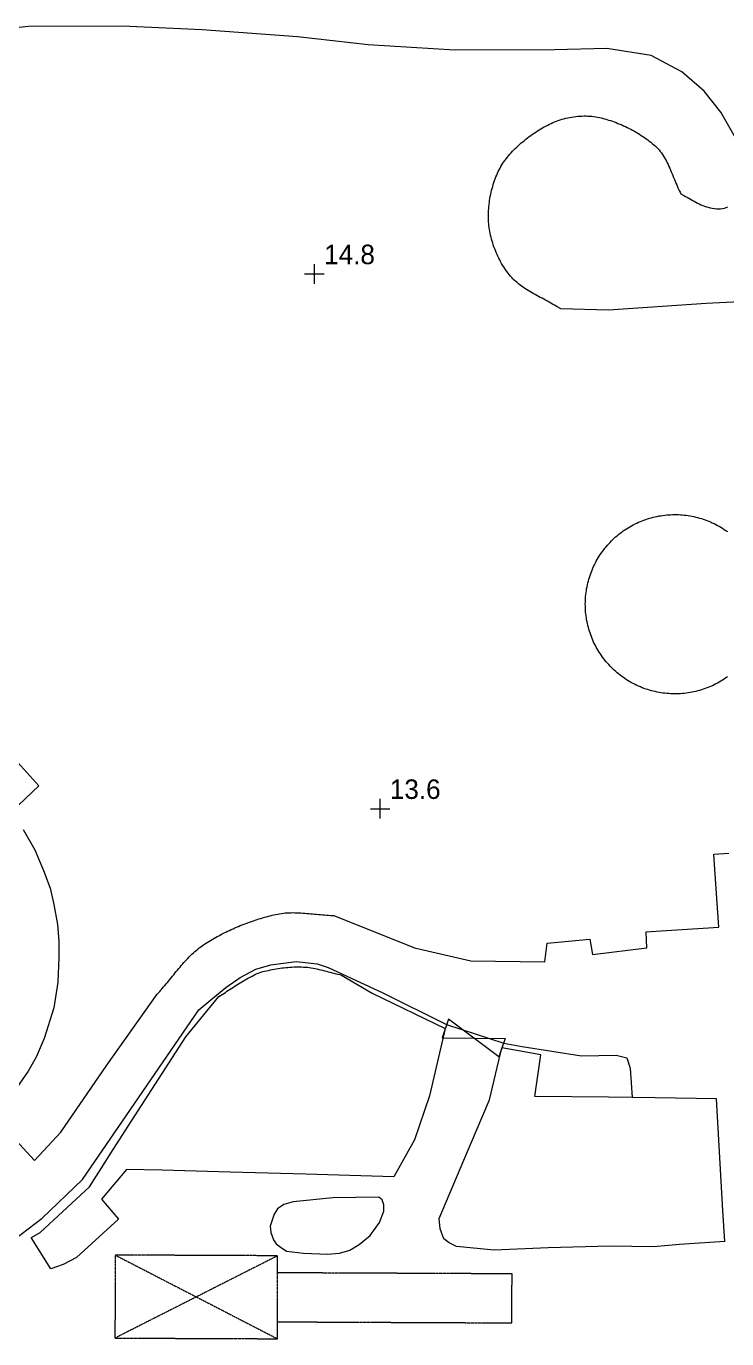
# Model space of a CAD drawing. Header units: millimetres. Extents: x 833924389 to 835767163, y 817400000 to 818811854.
# Drawn here: x 835550797 to 835586725, y 817721029 to 817788333 of the extents above; entities that cross this region are included whole.
import ezdxf

# ---------------------------------------------------------------- set-up
doc = ezdxf.new("R2010")
doc.units = ezdxf.units.MM
doc.header["$LTSCALE"] = 10
doc.header["$MEASUREMENT"] = 0
doc.linetypes.add('11SW4B$1$DGN Style 3', pattern=[2.349844, 1.67846, -0.671384])
doc.layers.add('01_Base_Plan', color=5, linetype='Continuous', lineweight=5)
doc.styles.add('11SW4B$0$Style-ENGINEERING', font='ENGINEERING.shx')

# ---------------------------------------------------------------- blocks, each defined once
blk = doc.blocks.new('11SW4B$0$SPOTHT')
at = {"layer": '01_Base_Plan', "linetype": 'Continuous', "lineweight": 13}
for p, q in [((-0.5, 0), (0.5, 0)), ((0, -0.5), (0, 0.5))]:
    blk.add_line(p, q, dxfattribs=at)

msp = doc.modelspace()

# ---------------------------------------------------------------- linework, layer by layer
at = {"layer": '01_Base_Plan', "linetype": '11SW4B$1$DGN Style 3'}
msp.add_line((835563681, 817721897), (835563689, 817724411), dxfattribs=at)
at = {"layer": '01_Base_Plan', "linetype": 'Continuous', "flags": 128}
for points in [[(835587721, 817781646), (835586427, 817783929), (835585558, 817785008), (835584419, 817785993), (835582851, 817786835), (835580578, 817787187), (835577888, 817787122), (835572775, 817787110), (835568339, 817787376), (835564702, 817787797), (835559817, 817788155), (835555731, 817788333), (835550891, 817788316), (835545130, 817787674)], [(835588773, 817774267), (835585670, 817774112), (835580665, 817773780), (835578213, 817773836), (835578059, 817773934), (835577972, 817773986), (835577885, 817774038), (835577796, 817774089), (835577707, 817774139), (835577617, 817774188), (835577526, 817774237), (835577436, 817774286), (835577345, 817774335), (835577254, 817774384), (835577163, 817774432), (835577072, 817774481), (835576981, 817774531), (835576891, 817774580), (835576802, 817774630), (835576713, 817774681), (835576626, 817774733), (835576539, 817774785), (835576454, 817774838), (835576370, 817774893), (835576287, 817774948), (835576206, 817775005), (835576126, 817775064), (835576049, 817775123), (835575974, 817775185), (835575900, 817775248), (835575829, 817775314), (835575761, 817775381), (835575695, 817775450), (835575632, 817775522), (835575571, 817775596), (835575511, 817775672), (835575452, 817775751), (835575395, 817775831), (835575339, 817775914), (835575284, 817775999), (835575231, 817776086), (835575179, 817776174), (835575128, 817776263), (835575080, 817776354), (835575032, 817776447), (835574987, 817776541), (835574943, 817776635), (835574901, 817776731), (835574861, 817776828), (835574822, 817776925), (835574786, 817777023), (835574751, 817777121), (835574719, 817777220), (835574688, 817777319), (835574660, 817777418), (835574634, 817777517), (835574610, 817777616), (835574588, 817777715), (835574569, 817777814), (835574552, 817777912), (835574538, 817778009), (835574526, 817778106), (835574516, 817778202), (835574509, 817778297), (835574504, 817778394), (835574501, 817778491), (835574500, 817778590), (835574501, 817778690), (835574504, 817778790), (835574510, 817778892), (835574516, 817778994), (835574525, 817779096), (835574536, 817779199), (835574549, 817779302), (835574564, 817779405), (835574580, 817779508), (835574599, 817779611), (835574619, 817779714), (835574642, 817779817), (835574666, 817779919), (835574692, 817780020), (835574720, 817780120), (835574749, 817780220), (835574781, 817780319), (835574814, 817780416), (835574849, 817780513), (835574886, 817780608), (835574925, 817780701), (835574965, 817780793), (835575007, 817780884), (835575051, 817780972), (835575097, 817781058), (835575144, 817781143), (835575193, 817781225), (835575244, 817781305), (835575298, 817781385), (835575354, 817781464), (835575412, 817781542), (835575473, 817781619), (835575536, 817781696), (835575601, 817781772), (835575668, 817781847), (835575736, 817781922), (835575807, 817781995), (835575879, 817782067), (835575953, 817782139), (835576029, 817782209), (835576105, 817782279), (835576184, 817782347), (835576263, 817782414), (835576344, 817782480), (835576425, 817782545), (835576508, 817782608), (835576591, 817782671), (835576676, 817782732), (835576761, 817782791), (835576846, 817782850), (835576932, 817782906), (835577019, 817782962), (835577105, 817783016), (835577192, 817783068), (835577280, 817783119), (835577367, 817783168), (835577454, 817783216), (835577541, 817783262), (835577628, 817783306), (835577714, 817783349), (835577802, 817783389), (835577893, 817783428), (835577985, 817783464), (835578080, 817783498), (835578176, 817783531), (835578274, 817783560), (835578373, 817783588), (835578474, 817783613), (835578575, 817783636), (835578678, 817783657), (835578781, 817783675), (835578884, 817783691), (835578988, 817783704), (835579092, 817783715), (835579196, 817783723), (835579300, 817783728), (835579403, 817783731), (835579506, 817783731), (835579608, 817783729), (835579709, 817783723), (835579809, 817783715), (835579908, 817783704), (835580005, 817783690), (835580101, 817783673), (835580194, 817783653), (835580288, 817783631), (835580383, 817783607), (835580477, 817783581), (835580572, 817783554), (835580668, 817783524), (835580764, 817783494), (835580859, 817783461), (835580955, 817783427), (835581051, 817783391), (835581146, 817783353), (835581242, 817783314), (835581337, 817783274), (835581431, 817783232), (835581526, 817783188), (835581619, 817783144), (835581712, 817783097), (835581805, 817783050), (835581896, 817783001), (835581987, 817782950), (835582077, 817782899), (835582166, 817782846), (835582253, 817782792), (835582340, 817782737), (835582425, 817782681), (835582509, 817782624), (835582591, 817782565), (835582672, 817782506), (835582752, 817782445), (835582829, 817782384), (835582905, 817782322), (835582979, 817782259), (835583051, 817782194), (835583121, 817782129), (835583188, 817782062), (835583252, 817781990), (835583313, 817781916), (835583371, 817781840), (835583427, 817781760), (835583480, 817781678), (835583531, 817781594), (835583580, 817781508), (835583627, 817781420), (835583673, 817781331), (835583717, 817781240), (835583760, 817781147), (835583801, 817781054), (835583842, 817780959), (835583882, 817780864), (835583922, 817780769), (835583961, 817780672), (835584000, 817780576), (835584039, 817780480), (835584078, 817780384), (835584118, 817780289), (835584158, 817780194), (835584199, 817780099), (835584241, 817780006), (835584284, 817779914), (835584328, 817779823), (835584374, 817779734), (835584517, 817779660), (835584605, 817779611), (835584693, 817779561), (835584781, 817779511), (835584869, 817779460), (835584958, 817779410), (835585046, 817779360), (835585135, 817779312), (835585224, 817779265), (835585313, 817779221), (835585403, 817779180), (835585494, 817779142), (835585586, 817779107), (835585679, 817779077), (835585775, 817779051), (835585876, 817779026), (835585981, 817779004), (835586089, 817778986), (835586197, 817778973), (835586305, 817778967), (835586411, 817778968), (835586512, 817778979), (835586607, 817779000), (835586694, 817779032), (835586773, 817779077)], [(835586763, 817754970), (835586681, 817754913), (835586598, 817754857), (835586514, 817754803), (835586429, 817754750), (835586342, 817754700), (835586255, 817754651), (835586167, 817754605), (835586077, 817754560), (835585987, 817754517), (835585895, 817754477), (835585803, 817754438), (835585710, 817754401), (835585616, 817754366), (835585522, 817754334), (835585427, 817754303), (835585331, 817754274), (835585234, 817754248), (835585137, 817754224), (835585040, 817754202), (835584942, 817754182), (835584844, 817754164), (835584745, 817754148), (835584646, 817754134), (835584546, 817754123), (835584447, 817754113), (835584347, 817754106), (835584247, 817754101), (835584147, 817754098), (835584047, 817754098), (835583947, 817754099), (835583847, 817754103), (835583748, 817754109), (835583648, 817754117), (835583548, 817754127), (835583449, 817754140), (835583350, 817754154), (835583252, 817754171), (835583153, 817754190), (835583056, 817754211), (835582958, 817754234), (835582862, 817754259), (835582765, 817754286), (835582670, 817754315), (835582575, 817754347), (835582481, 817754380), (835582387, 817754416), (835582294, 817754454), (835582203, 817754493), (835582112, 817754535), (835582022, 817754578), (835581933, 817754624), (835581845, 817754671), (835581758, 817754720), (835581672, 817754772), (835581587, 817754825), (835581503, 817754879), (835581421, 817754936), (835581340, 817754995), (835581260, 817755055), (835581181, 817755117), (835581104, 817755180), (835581029, 817755246), (835580954, 817755313), (835580881, 817755381), (835580810, 817755451), (835580740, 817755523), (835580672, 817755596), (835580605, 817755670), (835580541, 817755747), (835580477, 817755824), (835580416, 817755903), (835580356, 817755983), (835580298, 817756064), (835580241, 817756147), (835580187, 817756231), (835580134, 817756316), (835580083, 817756402), (835580034, 817756489), (835579987, 817756577), (835579942, 817756667), (835579899, 817756757), (835579858, 817756848), (835579819, 817756940), (835579782, 817757033), (835579746, 817757126), (835579713, 817757221), (835579682, 817757316), (835579653, 817757411), (835579626, 817757508), (835579602, 817757605), (835579579, 817757702), (835579559, 817757800), (835579540, 817757898), (835579524, 817757997), (835579510, 817758096), (835579498, 817758195), (835579488, 817758295), (835579480, 817758394), (835579475, 817758494), (835579472, 817758594), (835579471, 817758694), (835579472, 817758794), (835579475, 817758894), (835579480, 817758994), (835579488, 817759094), (835579498, 817759193), (835579510, 817759292), (835579524, 817759391), (835579540, 817759490), (835579558, 817759588), (835579579, 817759686), (835579601, 817759784), (835579626, 817759881), (835579653, 817759977), (835579682, 817760073), (835579713, 817760168), (835579746, 817760262), (835579781, 817760356), (835579818, 817760449), (835579857, 817760541), (835579898, 817760632), (835579942, 817760722), (835579987, 817760811), (835580034, 817760899), (835580082, 817760987), (835580133, 817761073), (835580186, 817761158), (835580240, 817761242), (835580297, 817761324), (835580355, 817761406), (835580415, 817761486), (835580476, 817761565), (835580539, 817761642), (835580604, 817761718), (835580671, 817761793), (835580739, 817761866), (835580809, 817761938), (835580880, 817762008), (835580953, 817762076), (835581027, 817762143), (835581103, 817762209), (835581180, 817762272), (835581259, 817762334), (835581338, 817762394), (835581420, 817762453), (835581502, 817762510), (835581585, 817762565), (835581670, 817762618), (835581756, 817762669), (835581843, 817762718), (835581931, 817762766), (835582020, 817762811), (835582110, 817762855), (835582201, 817762896), (835582293, 817762936), (835582386, 817762973), (835582479, 817763009), (835582573, 817763043), (835582668, 817763074), (835582764, 817763103), (835582860, 817763131), (835582957, 817763156), (835583054, 817763179), (835583152, 817763200), (835583250, 817763219), (835583349, 817763236), (835583447, 817763250), (835583547, 817763263), (835583646, 817763273), (835583746, 817763281), (835583846, 817763287), (835583946, 817763291), (835584046, 817763292), (835584146, 817763292), (835584246, 817763289), (835584345, 817763284), (835584445, 817763277), (835584545, 817763268), (835584644, 817763256), (835584743, 817763242), (835584842, 817763227), (835584940, 817763209), (835585038, 817763189), (835585136, 817763167), (835585233, 817763142), (835585329, 817763116), (835585425, 817763087), (835585520, 817763057), (835585615, 817763024), (835585709, 817762989), (835585802, 817762953), (835585894, 817762914), (835585985, 817762873), (835586076, 817762831), (835586165, 817762786), (835586254, 817762739), (835586341, 817762691), (835586427, 817762641), (835586513, 817762588), (835586597, 817762534), (835586680, 817762478), (835586761, 817762421)], [(835549896, 817751087), (835551446, 817749389), (835550034, 817748046)], [(835550631, 817747147), (835551230, 817746095), (835551682, 817745043), (835552027, 817744139), (835552215, 817743301), (835552393, 817742267), (835552476, 817741399), (835552474, 817740574), (835552416, 817739322), (835552217, 817737993), (835551713, 817736420), (835551300, 817735468), (835550904, 817734759), (835550310, 817733920)], [(835549106, 817732465), (835551222, 817730162), (835552563, 817731615), (835554923, 817735066), (835557507, 817738693), (835557575, 817738766), (835557643, 817738841), (835557710, 817738916), (835557776, 817738992), (835557842, 817739069), (835557907, 817739146), (835557972, 817739224), (835558037, 817739302), (835558102, 817739381), (835558166, 817739459), (835558230, 817739538), (835558295, 817739617), (835558359, 817739696), (835558423, 817739775), (835558488, 817739854), (835558552, 817739932), (835558617, 817740010), (835558683, 817740087), (835558748, 817740164), (835558815, 817740240), (835558881, 817740316), (835558949, 817740390), (835559017, 817740464), (835559086, 817740536), (835559155, 817740608), (835559225, 817740678), (835559297, 817740747), (835559369, 817740814), (835559442, 817740880), (835559517, 817740944), (835559592, 817741007), (835559669, 817741068), (835559747, 817741127), (835559827, 817741184), (835559908, 817741239), (835559990, 817741293), (835560073, 817741346), (835560156, 817741398), (835560241, 817741450), (835560326, 817741501), (835560412, 817741551), (835560499, 817741601), (835560587, 817741649), (835560675, 817741698), (835560764, 817741745), (835560853, 817741791), (835560943, 817741837), (835561034, 817741882), (835561125, 817741926), (835561217, 817741970), (835561309, 817742012), (835561402, 817742054), (835561495, 817742095), (835561589, 817742135), (835561683, 817742175), (835561777, 817742214), (835561872, 817742251), (835561967, 817742288), (835562062, 817742325), (835562157, 817742360), (835562253, 817742394), (835562349, 817742428), (835562445, 817742461), (835562541, 817742493), (835562637, 817742524), (835562733, 817742554), (835562830, 817742584), (835562926, 817742612), (835563022, 817742640), (835563118, 817742667), (835563215, 817742692), (835563311, 817742717), (835563407, 817742742), (835563503, 817742765), (835563598, 817742787), (835563694, 817742808), (835563790, 817742826), (835563887, 817742841), (835563984, 817742853), (835564082, 817742863), (835564180, 817742870), (835564279, 817742875), (835564378, 817742878), (835564477, 817742879), (835564577, 817742878), (835564677, 817742875), (835564777, 817742871), (835564878, 817742866), (835564979, 817742859), (835565080, 817742852), (835565181, 817742844), (835565282, 817742835), (835565383, 817742825), (835565485, 817742815), (835565586, 817742806), (835565688, 817742795), (835565789, 817742786), (835565891, 817742776), (835565992, 817742767), (835566093, 817742759), (835566194, 817742751), (835566295, 817742745), (835566396, 817742739), (835566581, 817742733), (835570710, 817741074), (835573591, 817740400), (835577395, 817740363), (835577522, 817741320), (835579707, 817741525), (835579845, 817740741), (835582632, 817741074), (835582587, 817741896), (835583356, 817741946), (835586314, 817742136), (835586118, 817745115), (835586067, 817745884), (835586836, 817745934)], [(835550171, 817726119), (835551608, 817727204), (835553682, 817729199), (835559649, 817737891), (835560261, 817738410), (835561033, 817739046), (835561777, 817739556), (835562577, 817739982), (835563339, 817740203), (835564644, 817740372), (835565720, 817740259), (835566290, 817740059), (835569082, 817738766), (835572349, 817737143), (835575294, 817736190), (835576236, 817736008), (835579278, 817735539), (835581045, 817735563), (835581607, 817735437), (835581777, 817734901), (835581871, 817733402)], [(835555261, 817730737), (835556361, 817732468), (835558987, 817736516), (835560672, 817738571), (835560756, 817738625), (835560840, 817738680), (835560924, 817738734), (835561008, 817738790), (835561091, 817738845), (835561175, 817738900), (835561258, 817738955), (835561342, 817739010), (835561426, 817739064), (835561510, 817739118), (835561595, 817739171), (835561680, 817739223), (835561766, 817739275), (835561852, 817739325), (835561939, 817739375), (835562026, 817739426), (835562113, 817739477), (835562200, 817739528), (835562288, 817739579), (835562377, 817739628), (835562466, 817739675), (835562556, 817739719), (835562647, 817739760), (835562740, 817739797), (835562834, 817739828), (835562929, 817739854), (835563025, 817739877), (835563122, 817739899), (835563220, 817739921), (835563318, 817739941), (835563416, 817739960), (835563515, 817739979), (835563615, 817739996), (835563714, 817740012), (835563814, 817740027), (835563915, 817740041), (835564015, 817740053), (835564116, 817740064), (835564216, 817740074), (835564317, 817740082), (835564417, 817740089), (835564517, 817740094), (835564617, 817740097), (835564717, 817740099), (835564817, 817740099), (835564916, 817740096), (835565014, 817740092), (835565113, 817740086), (835565211, 817740076), (835565310, 817740064), (835565408, 817740049), (835565506, 817740032), (835565604, 817740013), (835565702, 817739993), (835565799, 817739971), (835565897, 817739947), (835565995, 817739923), (835566092, 817739898), (835566190, 817739873), (835566288, 817739847), (835566385, 817739821), (835566483, 817739795), (835566581, 817739770), (835566678, 817739746), (835566776, 817739722), (835566874, 817739699), (835566972, 817739678), (835568539, 817738752), (835572286, 817736936)], [(835572286, 817736936), (835571472, 817733490), (835570704, 817731224), (835569647, 817729325), (835565135, 817729476), (835561249, 817729563), (835557768, 817729667), (835555937, 817729715), (835554660, 817728182), (835555521, 817727169), (835553374, 817725194), (835552685, 817724844), (835552052, 817724620), (835551053, 817726213)], [(835586625, 817726022), (835584301, 817725865), (835582969, 817725738), (835580743, 817725780), (835577568, 817725689), (835574793, 817725572), (835572868, 817725764), (835572483, 817725942), (835572218, 817726148), (835572024, 817726658), (835571970, 817727202), (835573232, 817730183), (835574551, 817733273), (835575194, 817735955)], [(835586625, 817726022), (835586521, 817727601), (835586201, 817733337), (835583056, 817733384), (835581871, 817733402), (835580660, 817733420), (835576889, 817733447), (835577194, 817735586), (835575194, 817735955)], [(835551062, 817726218), (835551512, 817726475), (835554039, 817728815), (835554635, 817729752), (835555261, 817730737)], [(835569143, 817727902), (835569044, 817728160), (835568887, 817728290), (835566527, 817728252), (835564488, 817728045), (835564010, 817727908), (835563682, 817727690), (835563514, 817727412), (835563405, 817727115), (835563312, 817726805), (835563345, 817726478), (835563477, 817726107), (835563615, 817725898), (835563863, 817725703), (835564140, 817725520), (835565020, 817725415), (835566260, 817725374), (835566866, 817725415), (835567386, 817725566), (835567873, 817725856), (835568441, 817726320), (835568917, 817726994), (835569140, 817727569), (835569143, 817727902)]]:
    msp.add_lwpolyline(points, dxfattribs=at)
at = {"layer": '01_Base_Plan', "linetype": '11SW4B$1$DGN Style 3', "flags": 128}
for points in [[(835563689, 817724411), (835563691, 817725285), (835555360, 817725319), (835555346, 817721063), (835563678, 817721029), (835563681, 817721897)], [(835563691, 817725285), (835559519, 817723174), (835555346, 817721063)], [(835555360, 817725319), (835559519, 817723174), (835563678, 817721029)], [(835563681, 817721897), (835575702, 817721843), (835575713, 817724357), (835563689, 817724411)]]:
    msp.add_lwpolyline(points, dxfattribs=at)
at = {"layer": '01_Base_Plan', "linetype": 'Continuous'}
msp.add_3dface([(835572126, 817736462), (835575354, 817736429), (835575034, 817735481), (835572446, 817737410)], dxfattribs=at)

# ---------------------------------------------------------------- block references
at = {"layer": '01_Base_Plan', "linetype": 'Continuous', "xscale": 1000, "yscale": 1000, "zscale": 1000}
for p in [(835565576, 817775631, 14800), (835568946, 817748211, 13600)]:
    msp.add_blockref('11SW4B$0$SPOTHT', p, dxfattribs=at)

# ---------------------------------------------------------------- texts
at = {"layer": '01_Base_Plan', "linetype": 'Continuous', "style": '11SW4B$0$Style-ENGINEERING'}
for s, p in [('14.8', (835566076, 817776131, 14800)), ('13.6', (835569446, 817748711, 13600))]:
    msp.add_text(s, height=1000, dxfattribs=at).set_placement(p)

doc.saveas('drawing.dxf')
